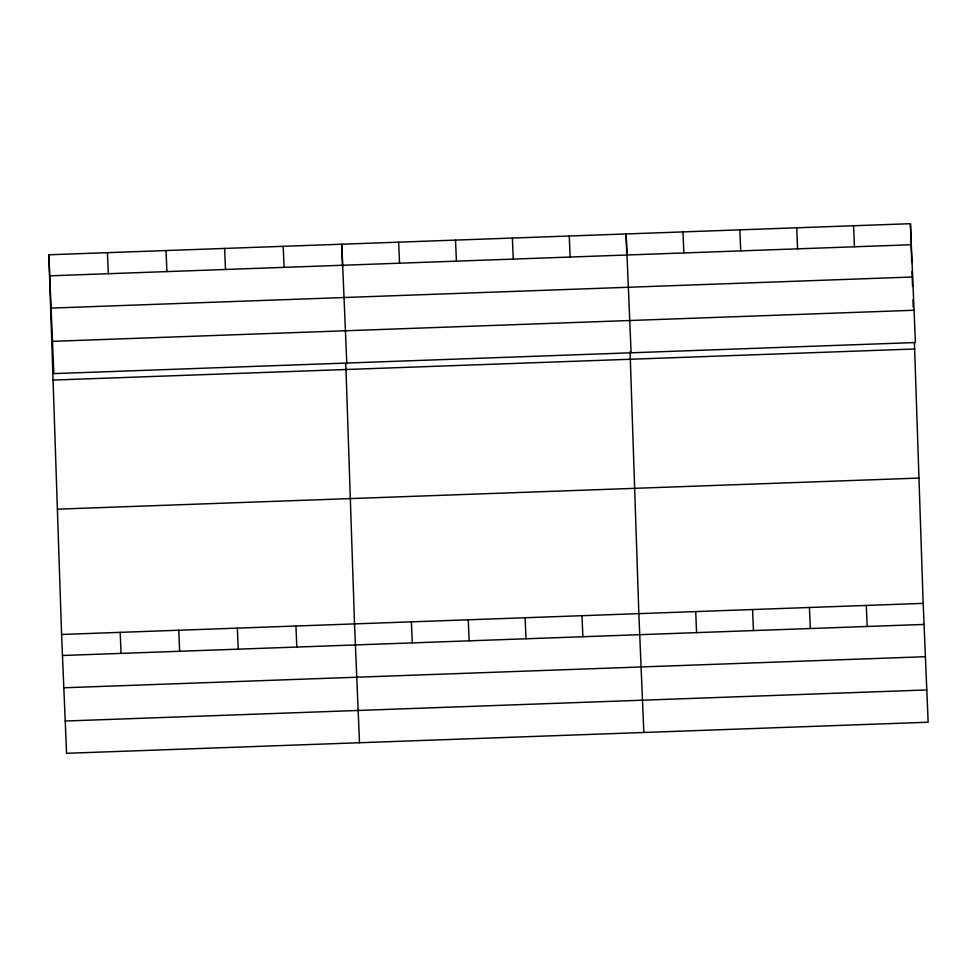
<?xml version="1.0" encoding="UTF-8"?>
<svg xmlns="http://www.w3.org/2000/svg" width="977" height="977" viewBox="0 0 977 977"><rect width="100%" height="100%" fill="white"/><g stroke="black" fill="none" stroke-linecap="round" stroke-linejoin="round"><path stroke-width="1.47" d="M48.85 254.777L910.43 223.696L915.412 342.536L53.833 373.617L48.85 254.777L61.588 634.464L66.57 753.304L928.15 722.223L923.167 603.383L914.435 343.025M49.729 275.819L911.321 244.738M51.085 308.097L912.665 277.004M52.477 341.339L914.069 310.259M53.051 380.077L914.643 348.997M57.387 509.164L918.966 478.083M61.588 634.464L923.167 603.383M62.467 655.506L924.047 624.425M63.823 687.784L925.402 656.703M65.215 721.026L926.794 689.945M853.568 225.748L854.448 246.79M866.306 605.435L867.185 626.477M796.707 227.8L797.586 248.842M809.444 607.486L810.324 628.529M739.845 229.851L740.725 250.894M752.571 609.538L753.462 630.58M682.972 231.903L683.863 252.945M695.709 611.59L696.589 632.632M631.093 352.795L626.11 233.955L626.807 254.838M643.831 732.481L638.848 613.641L630.067 351.793M569.249 236.007L570.128 257.049M581.987 615.693L582.866 636.735M512.388 238.058L513.267 259.1M525.113 617.745L526.005 638.787M455.514 240.11L456.406 261.152M468.252 619.797L469.131 640.839M398.653 242.162L399.532 263.204M411.39 621.848L412.27 642.89M346.774 363.053L341.791 244.213L342.536 266.587M359.499 742.74L354.529 623.9L345.797 363.542M283.196 246.326L284.087 267.368M295.933 626.013L296.813 647.055M224.612 248.439L225.492 269.481M237.35 628.126L238.229 649.168M166.029 250.552L166.908 271.594M178.754 630.238L179.646 651.28M107.433 252.664L108.325 273.707M120.171 632.351L121.05 653.393M910.43 223.696L911.736 262.483M912.042 271.423L912.53 286.346M912.982 299.768L913.239 307.23"/></g></svg>
